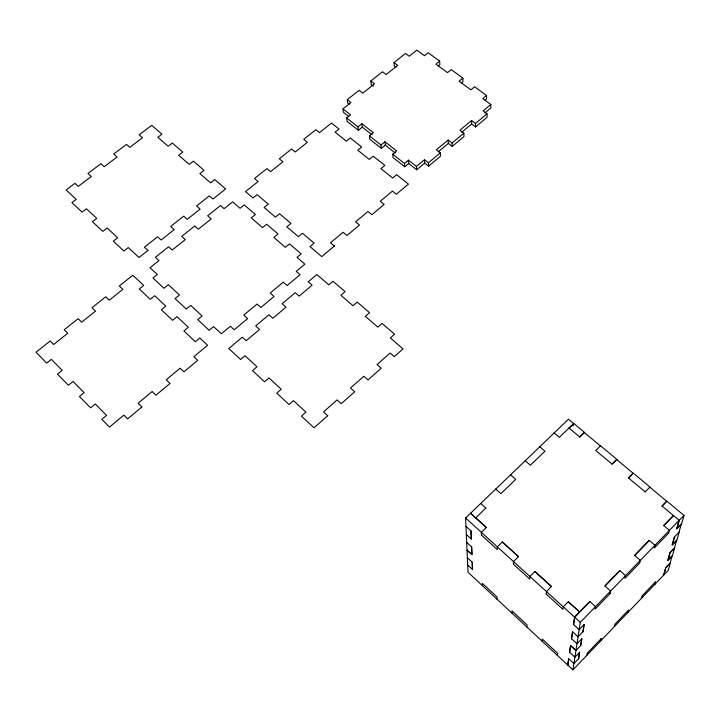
<?xml version="1.0" encoding="UTF-8"?>
<svg xmlns="http://www.w3.org/2000/svg" width="720" height="720" viewBox="0 0 720 720"><rect width="100%" height="100%" fill="white"/><g stroke="black" fill="none" stroke-linecap="round" stroke-linejoin="round"><path stroke-width="1.08" d="M497.115 599.319L497.124 597.06L482.436 583.398L482.481 585.702M511.92 613.098L511.983 610.884L527.031 624.861L526.896 627.039M542.061 641.142L542.25 639.018L557.658 653.337L557.406 655.416M546.237 594.135L546.471 591.561L551.475 586.494L534.87 571.464L529.875 576.468L529.713 579.087L513.414 564.192L513.495 561.564L518.49 556.623L502.317 541.971L497.322 546.867L497.313 549.585L481.419 535.059M573.408 425.628L573.624 423.567L568.449 419.256L465.597 518.004L468.018 572.247L572.931 669.87L668.196 570.384L670.293 563.103L665.847 567.747L663.795 574.983M567.729 665.019L568.629 658.692L573.912 663.588L578.565 658.728L579.618 652.239L574.911 657.144L569.565 652.203L570.519 645.552L575.937 650.538L580.698 645.579L581.814 638.757L576.99 643.77L571.5 638.721L572.508 631.719L578.07 636.813L582.957 631.746L584.127 624.546L579.177 629.676L573.534 624.528L574.596 617.139L589.824 601.47L595.548 606.609L595.098 609.138L610.119 593.577M567.819 665.109L568.728 658.782M569.664 652.293L570.618 645.642L575.937 650.538M571.599 638.811L572.607 631.809M573.642 624.618L574.695 617.229L589.932 601.56M572.931 669.87L580.311 622.341L679.077 520.371L676.701 528.768L681.336 523.98L678.969 532.215M578.547 658.746L579.609 652.248M580.689 645.597L581.805 638.766M582.939 631.755L584.118 624.564M586.899 655.263L587.268 653.175L601.155 638.658L600.723 640.8L601.155 638.667M610.11 593.622L610.632 591.039L604.899 585.963L619.821 570.609L625.554 575.631L624.978 578.268L639.693 563.022L640.332 560.376L634.59 555.417L649.215 540.378L654.957 545.274L654.255 548.019L668.682 533.07M614.43 626.472L614.907 624.285L628.533 610.038L628.002 612.27M641.448 598.203L642.033 595.926L655.407 581.94L654.777 584.262L655.407 581.94M668.673 533.124L669.429 530.325L663.696 525.483L673.335 515.556M663.66 574.974L665.703 567.738L670.068 563.175L672.21 555.723L667.791 560.331L669.942 552.735L674.406 548.082L676.656 540.252L672.138 544.941L674.388 536.958L679.194 532.143L676.89 540.171L672.282 544.95L674.541 536.967M684 515.448L679.23 520.371L676.854 528.777L681.57 523.899L684 515.448L666.9 501.165L662.121 506.043M605.007 586.053L619.929 570.699M634.698 555.498L649.323 540.459M663.795 525.564L673.443 515.646M568.278 601.74L579.699 612.09L568.296 601.731L563.283 606.843L562.977 609.372L546.246 594.09M645.093 491.886L650.007 487.071L633.339 473.157L628.569 477.918M611.964 464.112L616.644 459.486L633.105 473.229L628.425 477.909L645.246 491.895M486.333 527.526L470.565 513.234L486.342 527.508L481.356 532.341L481.419 535.113M579.645 437.031L584.316 432.504L600.381 445.914M475.731 517.896L485.865 508.095M573.624 423.567L559.359 437.328L554.184 432.954M569.115 428.085L573.867 423.504L584.55 432.423L579.789 437.04L568.971 428.076M424.701 163.098L416.682 169.785L416.421 166.428L424.467 159.723L424.701 163.098L428.616 166.149L440.487 156.231L440.307 152.838L436.374 149.814L448.191 139.977L452.124 142.974L452.268 146.385L463.959 136.62L463.86 133.182L459.918 130.212L471.555 120.528L475.497 123.471L475.56 126.918L471.627 123.984L471.555 120.528M475.56 126.918L487.071 117.297L487.053 113.832L483.102 110.916L490.815 104.49L482.769 98.577L486.522 95.472L474.642 86.769L470.889 89.847L459.126 81.198L462.87 78.138L451.206 69.597L447.471 72.63L435.924 64.143L439.659 61.137L428.22 52.758L424.485 55.737L416.862 50.13L409.194 56.232L405.486 53.487L394.02 62.595L394.335 66.123L395.811 67.23M438.255 151.803L448.344 143.397L448.191 139.977M461.691 132.264L471.627 123.984M484.848 112.959L490.833 107.973L490.815 104.49M428.616 166.149L428.4 162.774L440.307 152.838M452.124 142.974L463.86 133.182M475.497 123.471L487.053 113.832M408.429 160.164L408.717 163.539L404.784 166.797L404.478 163.431L408.429 160.164L416.421 166.428M485.055 100.206L486.549 98.973L486.522 95.472M404.784 166.797L393.021 157.545L392.679 154.161L396.621 150.921L384.93 141.768L380.997 144.981L381.375 148.374L385.29 145.17L384.93 141.768M461.475 82.881L462.969 81.666L462.87 78.138M381.375 148.374L369.837 139.293L369.423 135.891L373.356 132.705L361.89 123.723L357.966 126.882L358.416 130.302L362.322 127.152L361.89 123.723M438.345 65.88L439.83 64.683L439.659 61.137M358.416 130.302L347.094 121.401L346.617 117.963L350.532 114.831L342.963 108.909L350.955 102.555L347.274 99.684L359.091 90.315L362.772 93.15L374.508 83.817L370.818 81.009L382.464 71.766L386.154 74.556L397.719 65.358L394.02 62.595M373.419 86.184L371.214 84.501L370.818 81.009M448.344 143.397L452.268 146.385M424.467 159.723L428.4 162.774M349.218 104.292L347.751 103.149L347.274 99.684M348.489 116.298L343.458 112.356L342.963 108.909M362.322 127.152L371.997 134.739M385.29 145.17L395.28 153M408.717 163.539L416.682 169.785M346.617 117.963L357.966 126.882M369.423 135.891L380.997 144.981M392.679 154.161L404.478 163.431M649.782 487.152L666.666 501.255L661.977 506.034L679.23 520.371M539.775 446.787L544.95 451.215L530.379 465.219L525.222 460.755M510.534 474.858L515.7 479.385L500.868 493.677L495.702 489.096M480.726 503.478L485.883 508.113M502.299 541.989L518.481 556.632M534.861 571.473L551.466 586.512M465.597 518.004L580.311 622.341M465.966 526.347L471.051 530.991L471.348 539.073L466.326 534.474M466.686 542.403L471.645 546.966L471.924 554.652L467.028 550.143L471.915 554.643L471.627 546.948M467.361 557.685L472.203 562.158L472.473 569.484L467.694 565.047M471.042 530.973L471.339 539.064M472.194 562.149L472.464 569.475M670.086 552.744L667.935 560.331L672.435 555.642L674.631 548.001L670.086 552.744M616.878 459.405L612.108 464.121L595.71 450.486L600.606 445.833L616.878 459.405M327.699 415.71L314.046 427.824L301.464 416.124L305.955 412.182L293.508 400.644L289.026 404.559L276.723 393.12L281.196 389.241L269.019 377.955L264.546 381.798L252.504 370.593L256.959 366.786L245.034 355.734L240.579 359.505L228.789 348.534L242.289 337.185L246.159 340.74L259.56 329.445L255.69 325.926L268.974 314.766L272.853 318.249L286.047 307.143L282.159 303.687L295.236 292.698L299.124 296.118L312.102 285.192L308.205 281.799L316.863 274.527L328.788 284.823L333.009 281.25L345.069 291.618L340.848 295.227L353.025 305.739L357.255 302.103L369.567 312.687L365.328 316.35L377.766 327.087L382.005 323.379L394.569 334.188L390.33 337.923L403.029 348.885L394.29 356.634L390.114 353.007L377.019 364.59L381.195 368.253L367.992 379.971L363.825 376.263L350.514 388.044L354.672 391.779L341.244 403.695L337.095 399.915L323.55 411.894L327.699 415.71M141.84 406.998L127.584 418.914L123.831 415.134L109.467 427.113L101.826 419.328L106.551 415.413L95.274 403.965L90.567 407.853L79.416 396.486L84.123 392.643L73.08 381.438L68.391 385.254L57.483 374.13L62.163 370.35L51.354 359.379L46.683 363.123L36 352.233L50.166 340.965L53.667 344.493L67.734 333.288L64.215 329.787L78.165 318.699L81.684 322.164L95.526 311.139L91.989 307.71L105.705 296.802L109.251 300.195L122.868 289.341L119.322 285.975L132.822 275.238L143.703 285.435L139.275 288.981L150.264 299.313L154.701 295.74L165.798 306.144L161.352 309.753L172.566 320.301L177.012 316.665L188.352 327.285L183.888 330.966L195.336 341.73L199.8 338.022L207.567 345.294L193.896 356.697L197.694 360.306L183.906 371.835L180.108 368.19L166.212 379.782L170.001 383.454L155.979 395.181L152.208 391.464L138.078 403.254L141.84 406.998M247.608 318.582L234.225 329.769L230.4 326.25L221.355 333.801L213.579 326.592L209.142 330.273L197.676 319.608L202.104 315.963L190.737 305.433L186.327 309.051L175.086 298.602L179.496 295.02L168.372 284.715L163.971 288.261L152.964 278.028L157.356 274.509L150.012 267.705L158.967 260.577L155.394 257.292L168.615 246.78L172.188 250.029L185.319 239.571L181.728 236.349L194.742 225.999L198.342 229.194L211.266 218.889L207.666 215.73L220.482 205.533L224.091 208.674L232.65 201.852L240.084 208.269L244.251 204.93L255.411 214.524L251.235 217.89L262.503 227.619L266.679 224.217L278.064 234.009L273.879 237.438L285.372 247.356L289.566 243.9L301.185 253.89L296.982 257.373L304.848 264.159L296.208 271.368L300.06 274.725L287.109 285.552L283.257 282.168L270.198 293.058L274.041 296.478L260.874 307.485L257.04 304.038L243.774 315.099L247.608 318.582M334.395 246.015L321.714 256.617L309.969 246.591L314.136 243.135L302.499 233.244L298.341 236.664L286.83 226.845L290.979 223.443L279.576 213.75L275.427 217.116L264.141 207.477L268.29 204.138L257.103 194.634L252.972 197.946L245.52 191.592L258.084 181.575L254.457 178.515L266.922 168.606L270.549 171.639L282.924 161.784L279.288 158.778L291.555 149.013L295.2 151.992L307.386 142.281L303.741 139.329L315.828 129.717L319.482 132.642L331.488 123.075L339.012 129.042L335.088 132.192L346.374 141.174L350.307 137.997L361.719 147.042L357.777 150.246L369.279 159.399L373.23 156.177L384.858 165.393L380.907 168.651L392.643 177.984L396.594 174.699L408.456 184.104L396.351 194.22L392.454 191.097L380.259 201.267L384.147 204.417L371.862 214.695L367.974 211.518L355.59 221.841L359.469 225.054L346.986 235.494L343.107 232.254L330.525 242.748L334.395 246.015M147.933 250.434L139.005 257.508L128.277 247.572L123.912 251.01L113.301 241.146L117.666 237.735L107.154 227.997L102.798 231.372L92.403 221.706L96.75 218.358L86.445 208.809L82.107 212.13L71.91 202.653L76.239 199.359L66.132 189.99L74.943 183.339L78.255 186.381L91.296 176.508L87.984 173.493L100.917 163.719L104.238 166.707L117.09 156.987L113.751 154.017L126.504 144.387L129.843 147.33L142.497 137.745L139.149 134.838L151.704 125.352L161.973 134.172L157.851 137.304L168.21 146.241L172.332 143.082L182.79 152.073L178.659 155.259L189.207 164.367L193.347 161.154L204.012 170.325L199.863 173.565L210.627 182.844L214.776 179.586L225.648 188.928L212.94 198.981L209.367 195.876L196.578 205.983L200.142 209.115L187.236 219.33L183.681 216.162L170.685 226.422L174.24 229.617L161.136 239.985L157.59 236.763L144.396 247.185L147.933 250.434"/></g></svg>
